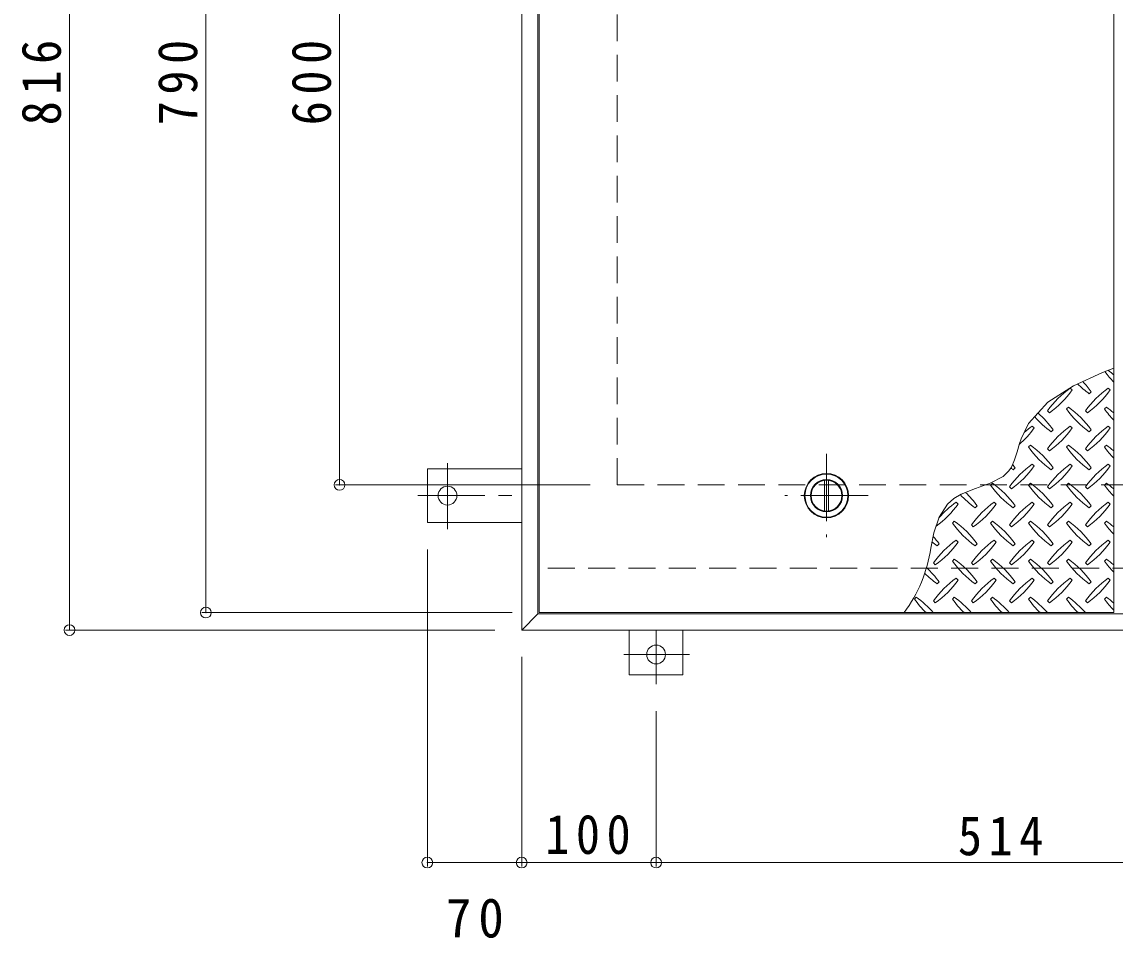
# Model space of a CAD drawing. Units: millimetres at full size, sheet at 1:10. Extents: x -2620 to 2735, y -1962 to 1870.
# Drawn here: x -2579 to -1765, y 113 to 795 of the extents above; entities that cross this region are included whole.
import ezdxf

# ---------------------------------------------------------------- set-up
doc = ezdxf.new("R2010")
doc.units = ezdxf.units.MM
doc.header["$LTSCALE"] = 10
doc.header["$PDMODE"] = 32
doc.header["$PDSIZE"] = 8
doc.linetypes.add('CHAIN1', pattern=[8, 5, -1, 1, -1])
doc.linetypes.add('DASHED2', pattern=[3, 2, -1])
for name, color, linetype, lineweight in [('0-1', 2, 'DASHED2', 9), ('0-2', 3, 'Continuous', 9), ('0-3', 2, 'Continuous', 9), ('0-9', 134, 'Continuous', 5), ('0-C', 2, 'Continuous', 9), ('0-E', 3, 'Continuous', 9), ('0-F', 7, 'Continuous', 9)]:
    doc.layers.add(name, color=color, linetype=linetype, lineweight=lineweight)
doc.styles.add('ＭＳ ゴシック', font='')
doc.styles.get('ＭＳ ゴシック').set_extended_font_data('MS Gothic')

msp = doc.modelspace()

# ---------------------------------------------------------------- linework, layer by layer
at = {"layer": '0-1'}
for p, q in [((-2135.65, 450.55), (-2135.65, 1050.55)), ((-2135.65, 450.55), (-535.65, 450.55)), ((-907.15, 388.55), (-2194.65, 388.55))]:
    msp.add_line(p, q, dxfattribs=at)
at = {"layer": '0-2'}
for p, q in [((-2193.65, 355.55), (-2193.65, 1145.55)), ((-1766.15, 1145.55), (-1766.15, 355.55)), ((-1766.15, 355.55), (-2193.65, 355.55))]:
    msp.add_line(p, q, dxfattribs=at)
msp.add_circle((-1979.9, 442.55), 16.5, dxfattribs=at)
at = {"layer": '0-3'}
for p, q in [((-2206.65, 342.55), (-2206.65, 1158.55)), ((-2194.65, 354.56), (-2194.65, 1146.55)), ((-2206.65, 342.55), (-2194.65, 354.56)), ((-476.65, 354.56), (-2194.65, 354.56)), ((-464.65, 342.55), (-2206.65, 342.55))]:
    msp.add_line(p, q, dxfattribs=at)
at = {"layer": '0-9'}
for p, q in [((-1797.11, 521.18), (-1798.52, 522.59)), ((-1768.82, 521.18), (-1770.24, 522.59)), ((-1784.38, 518.35), (-1782.96, 519.76)), ((-1815.49, 505.62), (-1814.08, 504.21)), ((-1799.94, 508.45), (-1801.35, 507.03)), ((-1787.21, 505.62), (-1785.79, 504.21)), ((-1771.65, 508.45), (-1773.07, 507.03)), ((-1825.39, 492.89), (-1826.81, 494.31)), ((-1812.66, 490.06), (-1811.25, 491.48)), ((-1797.11, 492.89), (-1798.52, 494.31)), ((-1784.38, 490.06), (-1782.96, 491.48)), ((-1768.82, 492.89), (-1770.24, 494.31)), ((-1828.22, 480.16), (-1829.63, 478.75)), ((-1799.94, 480.16), (-1801.35, 478.75)), ((-1771.65, 480.16), (-1773.07, 478.75)), ((-1815.49, 477.34), (-1814.08, 475.92)), ((-1787.21, 477.34), (-1785.79, 475.92)), ((-1825.39, 464.61), (-1826.81, 466.02)), ((-1797.11, 464.61), (-1798.52, 466.02)), ((-1768.82, 464.61), (-1770.24, 466.02)), ((-1840.95, 461.78), (-1839.53, 463.19)), ((-1812.66, 461.78), (-1811.25, 463.19)), ((-1784.38, 461.78), (-1782.96, 463.19)), ((-1856.5, 451.88), (-1857.92, 450.46)), ((-1843.78, 449.05), (-1842.36, 447.64)), ((-1828.22, 451.88), (-1829.63, 450.46)), ((-1815.49, 449.05), (-1814.08, 447.64)), ((-1799.94, 451.88), (-1801.35, 450.46)), ((-1787.21, 449.05), (-1785.79, 447.64)), ((-1771.65, 451.88), (-1773.07, 450.46)), ((-1881.96, 436.32), (-1883.37, 437.74)), ((-1869.23, 433.49), (-1867.82, 434.91)), ((-1853.68, 436.32), (-1855.09, 437.74)), ((-1840.95, 433.49), (-1839.53, 434.91)), ((-1825.39, 436.32), (-1826.81, 437.74)), ((-1812.66, 433.49), (-1811.25, 434.91)), ((-1797.11, 436.32), (-1798.52, 437.74)), ((-1784.38, 433.49), (-1782.96, 434.91)), ((-1768.82, 436.32), (-1770.24, 437.74)), ((-1884.79, 423.6), (-1886.2, 422.18)), ((-1856.5, 423.6), (-1857.92, 422.18)), ((-1828.22, 423.6), (-1829.63, 422.18)), ((-1799.94, 423.6), (-1801.35, 422.18)), ((-1771.65, 423.6), (-1773.07, 422.18)), ((-1872.06, 420.77), (-1870.65, 419.35)), ((-1843.78, 420.77), (-1842.36, 419.35)), ((-1815.49, 420.77), (-1814.08, 419.35)), ((-1787.21, 420.77), (-1785.79, 419.35)), ((-1881.96, 408.04), (-1883.37, 409.45)), ((-1853.68, 408.04), (-1855.09, 409.45)), ((-1825.39, 408.04), (-1826.81, 409.45)), ((-1797.11, 408.04), (-1798.52, 409.45)), ((-1768.82, 408.04), (-1770.24, 409.45)), ((-1897.52, 405.21), (-1896.1, 406.62)), ((-1869.23, 405.21), (-1867.82, 406.62)), ((-1840.95, 405.21), (-1839.53, 406.62)), ((-1812.66, 405.21), (-1811.25, 406.62)), ((-1784.38, 405.21), (-1782.96, 406.62)), ((-1900.34, 392.48), (-1898.93, 391.07)), ((-1884.79, 395.31), (-1886.2, 393.9)), ((-1872.06, 392.48), (-1870.65, 391.07)), ((-1856.5, 395.31), (-1857.92, 393.9)), ((-1843.78, 392.48), (-1842.36, 391.07)), ((-1828.22, 395.31), (-1829.63, 393.9)), ((-1815.49, 392.48), (-1814.08, 391.07)), ((-1799.94, 395.31), (-1801.35, 393.9)), ((-1787.21, 392.48), (-1785.79, 391.07)), ((-1771.65, 395.31), (-1773.07, 393.9)), ((-1897.52, 376.93), (-1896.1, 378.34)), ((-1881.96, 379.75), (-1883.37, 381.17)), ((-1869.23, 376.93), (-1867.82, 378.34)), ((-1853.68, 379.75), (-1855.09, 381.17)), ((-1840.95, 376.93), (-1839.53, 378.34)), ((-1825.39, 379.75), (-1826.81, 381.17)), ((-1812.66, 376.93), (-1811.25, 378.34)), ((-1797.11, 379.75), (-1798.52, 381.17)), ((-1784.38, 376.93), (-1782.96, 378.34)), ((-1768.82, 379.75), (-1770.24, 381.17)), ((-1913.07, 367.03), (-1914.49, 365.61)), ((-1884.79, 367.03), (-1886.2, 365.61)), ((-1856.5, 367.03), (-1857.92, 365.61)), ((-1828.22, 367.03), (-1829.63, 365.61)), ((-1799.94, 367.03), (-1801.35, 365.61)), ((-1771.65, 367.03), (-1773.07, 365.61)), ((-1900.34, 364.2), (-1898.93, 362.78)), ((-1872.06, 364.2), (-1870.65, 362.78)), ((-1843.78, 364.2), (-1842.36, 362.78)), ((-1815.49, 364.2), (-1814.08, 362.78)), ((-1787.21, 364.2), (-1785.79, 362.78))]:
    msp.add_line(p, q, dxfattribs=at)
msp.add_lwpolyline([(-1766.15, 537.47), (-1774.43, 534.14), (-1796.18, 524.18), (-1815.14, 512.02), (-1829.55, 496.24), (-1835.12, 484.89), (-1836.26, 481.41), (-1838.03, 475.26), (-1839.92, 469.27), (-1842.37, 463.8), (-1844.21, 461.02), (-1848.49, 456.9), (-1858.09, 451.8), (-1869.06, 447.9), (-1879.74, 443.71), (-1885.14, 440.55), (-1889.98, 436.17), (-1896.06, 426.55), (-1900.01, 414.97), (-1902.36, 403.54)], dxfattribs=at)
for centre, radius, start, end in [((-1714.02, 577.39), 72.5, 215.94795, 224.0249), ((-1813.72, 477.69), 72.5, 48.99213, 53.25279), ((-1756.45, 463.55), 72.5, 125.47256, 144.5273), ((-1856.15, 563.25), 72.5, 305.47272, 324.5273), ((-1742.31, 577.39), 72.5, 225.57452, 234.5273), ((-1842.01, 477.69), 72.5, 35.47258, 43.25978), ((-1728.16, 463.55), 72.5, 125.47256, 144.5273), ((-1827.87, 563.25), 72.5, 305.47272, 324.5273), ((-1742.31, 549.11), 72.5, 215.47272, 234.5273), ((-1842.01, 449.4), 72.5, 35.47258, 54.5273), ((-1714.02, 549.11), 72.5, 215.47272, 224.0249), ((-1813.72, 449.4), 72.5, 48.99213, 54.5273), ((-1770.59, 549.11), 72.5, 221.35275, 234.5273), ((-1870.29, 449.4), 72.5, 35.47258, 48.77962), ((-1884.43, 534.96), 72.5, 311.38763, 324.5273), ((-1784.73, 435.26), 72.5, 125.47256, 131.59831), ((-1756.45, 435.26), 72.5, 125.47256, 144.5273), ((-1856.15, 534.96), 72.5, 305.47272, 324.5273), ((-1728.16, 435.26), 72.5, 125.47256, 144.5273), ((-1827.87, 534.96), 72.5, 305.47272, 324.5273), ((-1870.29, 421.12), 72.5, 35.47258, 54.5273), ((-1842.01, 421.12), 72.5, 35.47258, 54.5273), ((-1813.72, 421.12), 72.5, 48.99213, 54.5273), ((-1770.59, 520.82), 72.5, 215.47272, 234.5273), ((-1742.31, 520.82), 72.5, 215.47272, 234.5273), ((-1714.02, 520.82), 72.5, 215.47272, 224.0249), ((-1784.73, 406.98), 72.5, 125.47256, 144.5273), ((-1884.43, 506.68), 72.5, 305.47272, 324.5273), ((-1898.58, 421.12), 72.5, 35.47258, 38.03572), ((-1756.45, 406.98), 72.5, 125.47256, 144.5273), ((-1856.15, 506.68), 72.5, 305.47272, 324.5273), ((-1728.16, 406.98), 72.5, 125.47256, 144.5273), ((-1827.87, 506.68), 72.5, 305.47272, 324.5273), ((-1798.87, 520.82), 72.5, 232.70831, 234.5273), ((-1798.87, 492.54), 72.5, 215.47272, 234.5273), ((-1898.58, 392.84), 72.5, 35.47258, 54.5273), ((-1770.59, 492.54), 72.5, 215.47272, 234.5273), ((-1870.29, 392.84), 72.5, 35.47258, 54.5273), ((-1742.31, 492.54), 72.5, 215.47272, 234.5273), ((-1842.01, 392.84), 72.5, 35.47258, 54.5273), ((-1714.02, 492.54), 72.5, 215.47272, 224.0249), ((-1813.72, 392.84), 72.5, 48.99213, 54.5273), ((-1827.16, 492.54), 72.5, 222.74814, 234.5273), ((-1926.86, 392.84), 72.5, 35.47258, 45.99713), ((-1941, 478.4), 72.5, 306.00705, 324.5273), ((-1841.3, 378.69), 72.5, 125.47256, 139.2924), ((-1813.02, 378.69), 72.5, 125.47256, 144.52728), ((-1912.72, 478.4), 72.5, 305.47272, 324.5273), ((-1784.73, 378.69), 72.5, 125.47256, 144.52728), ((-1884.43, 478.4), 72.5, 305.47272, 324.5273), ((-1756.45, 378.69), 72.5, 125.47256, 144.52728), ((-1856.15, 478.4), 72.5, 305.47272, 324.5273), ((-1728.16, 378.69), 72.5, 125.47256, 144.5273), ((-1827.87, 478.4), 72.5, 305.47272, 324.5273), ((-1926.86, 364.55), 72.5, 35.47258, 54.5273), ((-1898.58, 364.55), 72.5, 35.47258, 54.5273), ((-1870.29, 364.55), 72.5, 35.47258, 54.5273), ((-1842.01, 364.55), 72.5, 35.47258, 54.5273), ((-1813.72, 364.55), 72.5, 48.99213, 54.5273), ((-1827.16, 464.25), 72.5, 215.47272, 234.5273), ((-1798.87, 464.25), 72.5, 215.47272, 234.5273), ((-1770.59, 464.25), 72.5, 215.47272, 234.5273), ((-1742.31, 464.25), 72.5, 215.47272, 234.5273), ((-1714.02, 464.25), 72.5, 215.47272, 224.0249), ((-1855.44, 464.25), 72.5, 230.65677, 234.5273), ((-1955.15, 364.55), 72.5, 35.47258, 41.1628), ((-1841.3, 350.41), 72.5, 125.47256, 144.5273), ((-1941, 450.11), 72.5, 305.47272, 324.5273), ((-1813.02, 350.41), 72.5, 125.47256, 144.5273), ((-1912.72, 450.11), 72.5, 305.47272, 324.5273), ((-1784.73, 350.41), 72.5, 125.47256, 144.5273), ((-1884.43, 450.11), 72.5, 305.47272, 324.5273), ((-1756.45, 350.41), 72.5, 125.47256, 144.5273), ((-1856.15, 450.11), 72.5, 305.47272, 324.5273), ((-1728.16, 350.41), 72.5, 125.47256, 144.5273), ((-1827.87, 450.11), 72.5, 305.47272, 324.5273), ((-2003.56, 417.3), 102.13, 322.79805, 352.25462), ((-1827.16, 435.97), 72.5, 215.47272, 234.5273), ((-1926.86, 336.27), 72.5, 35.47258, 54.5273), ((-1798.87, 435.97), 72.5, 215.47272, 234.5273), ((-1898.58, 336.27), 72.5, 35.47258, 54.5273), ((-1770.59, 435.97), 72.5, 215.47272, 234.5273), ((-1870.29, 336.27), 72.5, 35.47258, 54.5273), ((-1742.31, 435.97), 72.5, 215.47272, 234.5273), ((-1842.01, 336.27), 72.5, 35.47258, 54.5273), ((-1714.02, 435.97), 72.5, 215.47272, 224.0249), ((-1813.72, 336.27), 72.5, 48.99213, 54.5273), ((-1855.44, 435.97), 72.5, 224.94598, 234.5273), ((-1955.15, 336.27), 72.5, 35.47258, 46.69856), ((-1841.3, 322.13), 72.5, 125.47256, 144.5273), ((-1941, 421.83), 72.5, 305.47272, 324.5273), ((-1813.02, 322.13), 72.5, 125.47256, 144.5273), ((-1912.72, 421.83), 72.5, 305.47272, 324.5273), ((-1784.73, 322.13), 72.5, 125.47256, 144.5273), ((-1884.43, 421.83), 72.5, 305.47272, 324.5273), ((-1756.45, 322.13), 72.5, 125.47256, 144.5273), ((-1856.15, 421.83), 72.5, 305.47272, 324.5273), ((-1728.16, 322.13), 72.5, 125.47256, 144.5273), ((-1827.87, 421.83), 72.5, 305.47272, 324.5273), ((-1955.15, 307.98), 72.5, 41.00789, 54.5273), ((-1926.86, 307.98), 72.5, 41.00789, 54.5273), ((-1898.58, 307.98), 72.5, 41.00789, 54.5273), ((-1870.29, 307.98), 72.5, 41.00789, 54.5273), ((-1842.01, 307.98), 72.5, 41.00789, 54.5273), ((-1813.72, 307.98), 72.5, 48.99213, 54.5273), ((-1855.44, 407.69), 72.5, 215.47272, 225.97511), ((-1827.16, 407.69), 72.5, 215.47272, 225.97511), ((-1798.87, 407.69), 72.5, 215.47272, 225.97511), ((-1770.59, 407.69), 72.5, 215.47272, 225.97511), ((-1742.31, 407.69), 72.5, 215.47272, 225.97511), ((-1714.02, 407.69), 72.5, 215.47272, 224.0249)]:
    msp.add_arc(centre, radius, start, end, dxfattribs=at)
at = {"layer": '0-C', "linetype": 'CHAIN1'}
for p, q in [((-1979.9, 473.55), (-1979.9, 411.55)), ((-1948.9, 442.55), (-2010.9, 442.55))]:
    msp.add_line(p, q, dxfattribs=at)
at = {"layer": '0-C'}
for p, q in [((-1981.4, 431.15), (-1981.4, 453.96)), ((-1978.4, 431.15), (-1978.4, 453.96))]:
    msp.add_line(p, q, dxfattribs=at)
for radius in [16, 12, 11.5]:
    msp.add_circle((-1979.9, 442.55), radius, dxfattribs=at)
at = {"layer": '0-E', "linetype": 'CHAIN1'}
for p, q in [((-2261.85, 417.72), (-2261.85, 466.6)), ((-2284.01, 442.55), (-2206.65, 442.55)), ((-2106.65, 302.2), (-2106.65, 342.36)), ((-2081.81, 324.36), (-2130.7, 324.36))]:
    msp.add_line(p, q, dxfattribs=at)
at = {"layer": '0-E'}
for p, q in [((-2206.65, 462.55), (-2276.85, 462.55)), ((-2276.85, 422.55), (-2276.85, 462.55)), ((-2206.65, 422.55), (-2276.85, 422.55)), ((-2126.65, 342.55), (-2126.65, 309.36)), ((-2086.65, 342.55), (-2086.65, 309.36)), ((-2086.65, 309.36), (-2126.65, 309.36))]:
    msp.add_line(p, q, dxfattribs=at)
for centre in [(-2261.85, 442.55), (-2106.65, 324.36)]:
    msp.add_circle(centre, 7, dxfattribs=at)
at = {"layer": '0-F'}
for p, q in [((-2543.06, 1158.55), (-2543.06, 342.55)), ((-2441.61, 355.55), (-2441.61, 1145.55)), ((-2342.16, 450.55), (-2342.16, 1050.55)), ((-2345.16, 450.55), (-2155.65, 450.55)), ((-2276.85, 166.57), (-2276.85, 402.55)), ((-2444.61, 355.55), (-2213.65, 355.55)), ((-2546.06, 342.55), (-2226.65, 342.55)), ((-2206.65, 166.57), (-2206.65, 322.55)), ((-2106.65, 166.57), (-2106.65, 282.2)), ((-2276.85, 169.57), (-2206.65, 169.57)), ((-2206.65, 169.57), (-2106.65, 169.57)), ((-2106.65, 169.57), (-1592.65, 169.57))]:
    msp.add_line(p, q, dxfattribs=at)
for p in [(-2342.16, 450.55), (-2441.61, 355.55), (-2543.06, 342.55), (-2276.85, 169.57), (-2206.65, 169.57), (-2106.65, 169.57)]:
    msp.add_point(p, dxfattribs=at)

# ---------------------------------------------------------------- texts
at = {"layer": '0-F', "color": 2, "char_height": 29.33, "attachment_point": 7, "rotation": 90, "style": 'ＭＳ ゴシック'}
for s, insert in [('\\T1.27;\\W0.9;816', (-2549.06, 718.05)), ('\\T1.27;\\W0.9;790', (-2447.61, 718.05)), ('\\T1.27;\\W0.9;600', (-2348.16, 718.05))]:
    msp.add_mtext(s, dxfattribs=dict(at, insert=insert))
at = {"layer": '0-F', "color": 2, "char_height": 29.33, "attachment_point": 7, "style": 'ＭＳ ゴシック'}
for s, insert in [('\\T1.27;\\W0.9;100', (-2189.15, 175.57)), ('\\T1.27;\\W0.9;514', (-1882.15, 174.57)), ('\\T1.27;\\W0.95;70', (-2263, 113.39))]:
    msp.add_mtext(s, dxfattribs=dict(at, insert=insert))

doc.saveas('drawing.dxf')
